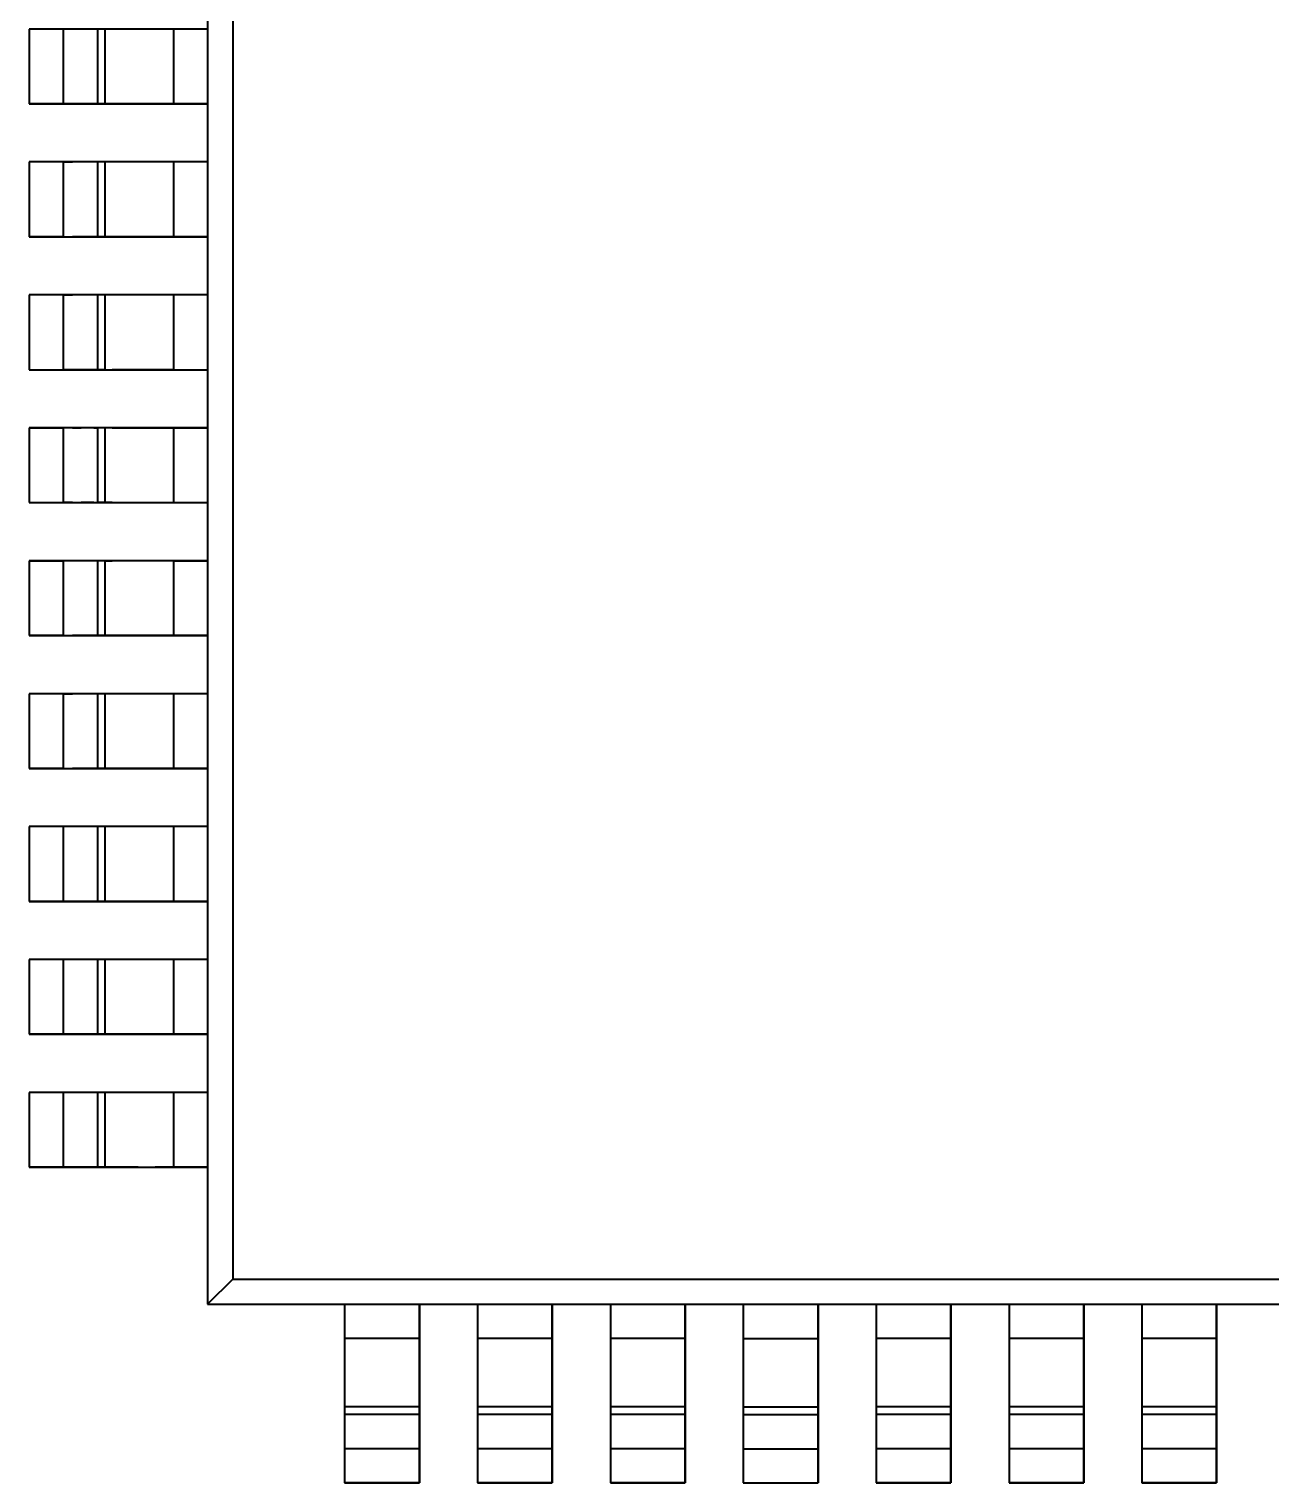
# Paper-space layout 'Layout1' of a CAD drawing. Extents: x -1 to 840, y -1 to 593.
# Drawn here: x 174.46 to 189.41, y 391.92 to 409.42 of the extents above; entities that cross this region are included whole.
import ezdxf

# ---------------------------------------------------------------- set-up
doc = ezdxf.new("R2010")
doc.units = 0
doc.header["$MEASUREMENT"] = 0
doc.layers.add('Основная', color=7, linetype='CONTINUOUS', lineweight=40)

psp = doc.layouts.get("Layout1")

# ---------------------------------------------------------------- linework, layer by layer
at = {"layer": 'Основная'}
for p, q in [((176.606, 414.267), (176.606, 394.067)), ((176.606, 414.267), (176.606, 394.067)), ((176.91, 413.963), (176.91, 394.371)), ((176.91, 413.963), (176.91, 394.371)), ((174.456, 409.417), (174.456, 408.517)), ((174.868, 409.417), (174.456, 409.417)), ((174.456, 409.417), (174.456, 408.517)), ((174.456, 409.417), (174.456, 408.517)), ((174.868, 409.417), (174.456, 409.417)), ((174.456, 409.417), (174.456, 408.517)), ((174.978, 409.417), (174.868, 409.417)), ((174.868, 409.417), (174.868, 408.517)), ((174.978, 409.417), (174.868, 409.417)), ((174.868, 409.417), (174.868, 408.517)), ((175.082, 409.417), (174.978, 409.417)), ((175.082, 409.417), (174.978, 409.417)), ((175.17, 409.417), (175.082, 409.417)), ((175.17, 409.417), (175.082, 409.417)), ((175.238, 409.417), (175.17, 409.417)), ((175.238, 409.417), (175.17, 409.417)), ((175.28, 409.417), (175.238, 409.417)), ((175.28, 409.417), (175.238, 409.417)), ((175.37, 409.417), (175.28, 409.417)), ((175.28, 409.417), (175.28, 408.517)), ((175.37, 409.417), (175.28, 409.417)), ((175.28, 409.417), (175.28, 408.517)), ((175.456, 409.417), (175.37, 409.417)), ((175.37, 409.417), (175.37, 408.517)), ((175.456, 409.417), (175.37, 409.417)), ((175.37, 409.417), (175.37, 408.517)), ((175.59, 409.417), (175.456, 409.417)), ((175.59, 409.417), (175.456, 409.417)), ((175.768, 409.417), (175.59, 409.417)), ((175.768, 409.417), (175.59, 409.417)), ((175.974, 409.417), (175.768, 409.417)), ((175.974, 409.417), (175.768, 409.417)), ((176.194, 409.417), (175.974, 409.417)), ((176.194, 409.417), (175.974, 409.417)), ((176.606, 409.417), (176.194, 409.417)), ((176.194, 409.417), (176.194, 408.517)), ((176.606, 409.417), (176.194, 409.417)), ((176.194, 409.417), (176.194, 408.517)), ((174.456, 408.517), (176.606, 408.517)), ((174.868, 408.517), (174.456, 408.517)), ((174.456, 408.517), (176.606, 408.517)), ((174.868, 408.517), (174.456, 408.517)), ((174.978, 408.517), (174.868, 408.517)), ((174.978, 408.517), (174.868, 408.517)), ((175.082, 408.517), (174.978, 408.517)), ((175.082, 408.517), (174.978, 408.517)), ((175.17, 408.517), (175.082, 408.517)), ((175.17, 408.517), (175.082, 408.517)), ((175.238, 408.517), (175.17, 408.517)), ((175.238, 408.517), (175.17, 408.517)), ((175.28, 408.517), (175.238, 408.517)), ((175.28, 408.517), (175.238, 408.517)), ((175.37, 408.517), (175.28, 408.517)), ((175.37, 408.517), (175.28, 408.517)), ((175.456, 408.517), (175.37, 408.517)), ((175.456, 408.517), (175.37, 408.517)), ((175.59, 408.517), (175.456, 408.517)), ((175.59, 408.517), (175.456, 408.517)), ((175.768, 408.517), (175.59, 408.517)), ((175.768, 408.517), (175.59, 408.517)), ((175.974, 408.517), (175.768, 408.517)), ((175.974, 408.517), (175.768, 408.517)), ((176.194, 408.517), (175.974, 408.517)), ((176.194, 408.517), (175.974, 408.517)), ((176.606, 408.517), (176.194, 408.517)), ((176.606, 408.517), (176.194, 408.517)), ((176.606, 408.517), (176.606, 407.817)), ((176.606, 408.517), (176.606, 407.817)), ((176.606, 407.817), (174.456, 407.817)), ((174.456, 407.817), (174.456, 406.917)), ((174.868, 407.817), (174.456, 407.817)), ((174.456, 407.817), (174.456, 406.917)), ((176.606, 407.817), (174.456, 407.817)), ((174.456, 407.817), (174.456, 406.917)), ((174.868, 407.817), (174.456, 407.817)), ((174.456, 407.817), (174.456, 406.917)), ((174.868, 407.817), (174.978, 407.817)), ((174.868, 407.817), (174.868, 406.917)), ((174.868, 407.817), (174.978, 407.817)), ((174.868, 407.817), (174.868, 406.917)), ((175.082, 407.817), (174.978, 407.817)), ((175.082, 407.817), (174.978, 407.817)), ((175.17, 407.817), (175.082, 407.817)), ((175.17, 407.817), (175.082, 407.817)), ((175.238, 407.817), (175.17, 407.817)), ((175.238, 407.817), (175.17, 407.817)), ((175.28, 407.817), (175.238, 407.817)), ((175.28, 407.817), (175.238, 407.817)), ((175.37, 407.817), (175.28, 407.817)), ((175.28, 407.817), (175.28, 406.917)), ((175.37, 407.817), (175.28, 407.817)), ((175.28, 407.817), (175.28, 406.917)), ((175.456, 407.817), (175.37, 407.817)), ((175.37, 407.817), (175.37, 406.917)), ((175.456, 407.817), (175.37, 407.817)), ((175.37, 407.817), (175.37, 406.917)), ((175.59, 407.817), (175.456, 407.817)), ((175.59, 407.817), (175.456, 407.817)), ((175.768, 407.817), (175.59, 407.817)), ((175.768, 407.817), (175.59, 407.817)), ((175.974, 407.817), (175.768, 407.817)), ((175.974, 407.817), (175.768, 407.817)), ((176.194, 407.817), (175.974, 407.817)), ((176.194, 407.817), (175.974, 407.817)), ((176.606, 407.817), (176.194, 407.817)), ((176.194, 407.817), (176.194, 406.917)), ((176.606, 407.817), (176.194, 407.817)), ((176.194, 407.817), (176.194, 406.917)), ((174.456, 406.917), (176.606, 406.917)), ((174.868, 406.917), (174.456, 406.917)), ((174.456, 406.917), (176.606, 406.917)), ((174.868, 406.917), (174.456, 406.917)), ((174.868, 406.917), (174.978, 406.917)), ((174.868, 406.917), (174.978, 406.917)), ((175.082, 406.917), (174.978, 406.917)), ((175.082, 406.917), (174.978, 406.917)), ((175.17, 406.917), (175.082, 406.917)), ((175.17, 406.917), (175.082, 406.917)), ((175.238, 406.917), (175.17, 406.917)), ((175.238, 406.917), (175.17, 406.917)), ((175.28, 406.917), (175.238, 406.917)), ((175.28, 406.917), (175.238, 406.917)), ((175.37, 406.917), (175.28, 406.917)), ((175.37, 406.917), (175.28, 406.917)), ((175.456, 406.917), (175.37, 406.917)), ((175.456, 406.917), (175.37, 406.917)), ((175.59, 406.917), (175.456, 406.917)), ((175.59, 406.917), (175.456, 406.917)), ((175.768, 406.917), (175.59, 406.917)), ((175.768, 406.917), (175.59, 406.917)), ((175.974, 406.917), (175.768, 406.917)), ((175.974, 406.917), (175.768, 406.917)), ((176.194, 406.917), (175.974, 406.917)), ((176.194, 406.917), (175.974, 406.917)), ((176.606, 406.917), (176.194, 406.917)), ((176.606, 406.917), (176.194, 406.917)), ((176.606, 406.917), (176.606, 406.217)), ((176.606, 406.917), (176.606, 406.217)), ((176.606, 406.217), (174.456, 406.217)), ((174.456, 406.217), (174.456, 405.317)), ((174.868, 406.217), (174.456, 406.217)), ((174.456, 406.217), (174.456, 405.317)), ((176.606, 406.217), (174.456, 406.217)), ((174.456, 406.217), (174.456, 405.317)), ((174.868, 406.217), (174.456, 406.217)), ((174.456, 406.217), (174.456, 405.317)), ((174.868, 406.217), (174.978, 406.217)), ((174.868, 406.217), (174.868, 405.317)), ((174.868, 406.217), (174.978, 406.217)), ((174.868, 406.217), (174.868, 405.317)), ((175.082, 406.217), (174.978, 406.217)), ((175.082, 406.217), (174.978, 406.217)), ((175.17, 406.217), (175.082, 406.217)), ((175.17, 406.217), (175.082, 406.217)), ((175.238, 406.217), (175.17, 406.217)), ((175.238, 406.217), (175.17, 406.217)), ((175.28, 406.217), (175.238, 406.217)), ((175.28, 406.217), (175.238, 406.217)), ((175.37, 406.217), (175.28, 406.217)), ((175.28, 406.217), (175.28, 405.317)), ((175.37, 406.217), (175.28, 406.217)), ((175.28, 406.217), (175.28, 405.317)), ((175.456, 406.217), (175.37, 406.217)), ((175.37, 406.217), (175.37, 405.317)), ((175.456, 406.217), (175.37, 406.217)), ((175.37, 406.217), (175.37, 405.317)), ((175.59, 406.217), (175.456, 406.217)), ((175.59, 406.217), (175.456, 406.217)), ((175.768, 406.217), (175.59, 406.217)), ((175.768, 406.217), (175.59, 406.217)), ((175.974, 406.217), (175.768, 406.217)), ((175.974, 406.217), (175.768, 406.217)), ((176.194, 406.217), (175.974, 406.217)), ((176.194, 406.217), (175.974, 406.217)), ((176.606, 406.217), (176.194, 406.217)), ((176.194, 406.217), (176.194, 405.317)), ((176.606, 406.217), (176.194, 406.217)), ((176.194, 406.217), (176.194, 405.317)), ((174.456, 405.317), (176.606, 405.317)), ((174.456, 405.317), (174.868, 405.317)), ((174.456, 405.317), (176.606, 405.317)), ((174.456, 405.317), (174.868, 405.317)), ((174.978, 405.317), (174.868, 405.317)), ((174.978, 405.317), (174.868, 405.317)), ((175.082, 405.317), (174.978, 405.317)), ((175.082, 405.317), (174.978, 405.317)), ((175.17, 405.317), (175.082, 405.317)), ((175.17, 405.317), (175.082, 405.317)), ((175.238, 405.317), (175.17, 405.317)), ((175.238, 405.317), (175.17, 405.317)), ((175.28, 405.317), (175.238, 405.317)), ((175.28, 405.317), (175.238, 405.317)), ((175.37, 405.317), (175.28, 405.317)), ((175.37, 405.317), (175.28, 405.317)), ((175.37, 405.317), (175.456, 405.317)), ((175.37, 405.317), (175.456, 405.317)), ((175.59, 405.317), (175.456, 405.317)), ((175.59, 405.317), (175.456, 405.317)), ((175.768, 405.317), (175.59, 405.317)), ((175.768, 405.317), (175.59, 405.317)), ((175.974, 405.317), (175.768, 405.317)), ((175.974, 405.317), (175.768, 405.317)), ((176.194, 405.317), (175.974, 405.317)), ((176.194, 405.317), (175.974, 405.317)), ((176.194, 405.317), (176.606, 405.317)), ((176.194, 405.317), (176.606, 405.317)), ((176.606, 405.317), (176.606, 404.617)), ((176.606, 405.317), (176.606, 404.617)), ((176.606, 404.617), (174.456, 404.617)), ((174.456, 404.617), (174.456, 403.717)), ((174.456, 404.617), (174.868, 404.617)), ((174.456, 404.617), (174.456, 403.717)), ((176.606, 404.617), (174.456, 404.617)), ((174.456, 404.617), (174.456, 403.717)), ((174.456, 404.617), (174.868, 404.617)), ((174.456, 404.617), (174.456, 403.717)), ((174.978, 404.617), (174.868, 404.617)), ((174.868, 404.617), (174.868, 403.717)), ((174.978, 404.617), (174.868, 404.617)), ((174.868, 404.617), (174.868, 403.717)), ((174.978, 404.617), (175.082, 404.617)), ((174.978, 404.617), (175.082, 404.617)), ((175.17, 404.617), (175.082, 404.617)), ((175.17, 404.617), (175.082, 404.617)), ((175.238, 404.617), (175.17, 404.617)), ((175.238, 404.617), (175.17, 404.617)), ((175.238, 404.617), (175.28, 404.617)), ((175.238, 404.617), (175.28, 404.617)), ((175.37, 404.617), (175.28, 404.617)), ((175.28, 404.617), (175.28, 403.717)), ((175.37, 404.617), (175.28, 404.617)), ((175.28, 404.617), (175.28, 403.717)), ((175.456, 404.617), (175.37, 404.617)), ((175.37, 404.617), (175.37, 403.717)), ((175.456, 404.617), (175.37, 404.617)), ((175.37, 404.617), (175.37, 403.717)), ((175.456, 404.617), (175.59, 404.617)), ((175.456, 404.617), (175.59, 404.617)), ((175.59, 404.617), (175.768, 404.617)), ((175.59, 404.617), (175.768, 404.617)), ((175.768, 404.617), (175.974, 404.617)), ((175.768, 404.617), (175.974, 404.617)), ((175.974, 404.617), (176.194, 404.617)), ((175.974, 404.617), (176.194, 404.617)), ((176.194, 404.617), (176.606, 404.617)), ((176.194, 404.617), (176.194, 403.717)), ((176.194, 404.617), (176.606, 404.617)), ((176.194, 404.617), (176.194, 403.717)), ((174.456, 403.717), (176.606, 403.717)), ((174.456, 403.717), (174.868, 403.717)), ((174.456, 403.717), (176.606, 403.717)), ((174.456, 403.717), (174.868, 403.717)), ((174.978, 403.717), (174.868, 403.717)), ((174.978, 403.717), (174.868, 403.717)), ((174.978, 403.717), (175.082, 403.717)), ((174.978, 403.717), (175.082, 403.717)), ((175.17, 403.717), (175.082, 403.717)), ((175.17, 403.717), (175.082, 403.717)), ((175.238, 403.717), (175.17, 403.717)), ((175.238, 403.717), (175.17, 403.717)), ((175.238, 403.717), (175.28, 403.717)), ((175.238, 403.717), (175.28, 403.717)), ((175.37, 403.717), (175.28, 403.717)), ((175.37, 403.717), (175.28, 403.717)), ((175.456, 403.717), (175.37, 403.717)), ((175.456, 403.717), (175.37, 403.717)), ((175.456, 403.717), (175.59, 403.717)), ((175.456, 403.717), (175.59, 403.717)), ((175.59, 403.717), (175.768, 403.717)), ((175.59, 403.717), (175.768, 403.717)), ((175.768, 403.717), (175.974, 403.717)), ((175.768, 403.717), (175.974, 403.717)), ((175.974, 403.717), (176.194, 403.717)), ((175.974, 403.717), (176.194, 403.717)), ((176.194, 403.717), (176.606, 403.717)), ((176.194, 403.717), (176.606, 403.717)), ((176.606, 403.717), (176.606, 403.017)), ((176.606, 403.717), (176.606, 403.017)), ((176.606, 403.017), (174.456, 403.017)), ((174.456, 403.017), (174.456, 402.117)), ((174.456, 403.017), (174.868, 403.017)), ((174.456, 403.017), (174.456, 402.117)), ((176.606, 403.017), (174.456, 403.017)), ((174.456, 403.017), (174.456, 402.117)), ((174.456, 403.017), (174.868, 403.017)), ((174.456, 403.017), (174.456, 402.117)), ((174.978, 403.017), (174.868, 403.017)), ((174.868, 403.017), (174.868, 402.117)), ((174.978, 403.017), (174.868, 403.017)), ((174.868, 403.017), (174.868, 402.117)), ((175.082, 403.017), (174.978, 403.017)), ((175.082, 403.017), (174.978, 403.017)), ((175.17, 403.017), (175.082, 403.017)), ((175.17, 403.017), (175.082, 403.017)), ((175.238, 403.017), (175.17, 403.017)), ((175.238, 403.017), (175.17, 403.017)), ((175.28, 403.017), (175.238, 403.017)), ((175.28, 403.017), (175.238, 403.017)), ((175.37, 403.017), (175.28, 403.017)), ((175.28, 403.017), (175.28, 402.117)), ((175.37, 403.017), (175.28, 403.017)), ((175.28, 403.017), (175.28, 402.117)), ((175.37, 403.017), (175.456, 403.017)), ((175.37, 403.017), (175.37, 402.117)), ((175.37, 403.017), (175.456, 403.017)), ((175.37, 403.017), (175.37, 402.117)), ((175.59, 403.017), (175.456, 403.017)), ((175.59, 403.017), (175.456, 403.017)), ((175.768, 403.017), (175.59, 403.017)), ((175.768, 403.017), (175.59, 403.017)), ((175.974, 403.017), (175.768, 403.017)), ((175.974, 403.017), (175.768, 403.017)), ((176.194, 403.017), (175.974, 403.017)), ((176.194, 403.017), (175.974, 403.017)), ((176.194, 403.017), (176.606, 403.017)), ((176.194, 403.017), (176.194, 402.117)), ((176.194, 403.017), (176.606, 403.017)), ((176.194, 403.017), (176.194, 402.117)), ((174.456, 402.117), (176.606, 402.117)), ((174.868, 402.117), (174.456, 402.117)), ((174.456, 402.117), (176.606, 402.117)), ((174.868, 402.117), (174.456, 402.117)), ((174.868, 402.117), (174.978, 402.117)), ((174.868, 402.117), (174.978, 402.117)), ((175.082, 402.117), (174.978, 402.117)), ((175.082, 402.117), (174.978, 402.117)), ((175.17, 402.117), (175.082, 402.117)), ((175.17, 402.117), (175.082, 402.117)), ((175.238, 402.117), (175.17, 402.117)), ((175.238, 402.117), (175.17, 402.117)), ((175.28, 402.117), (175.238, 402.117)), ((175.28, 402.117), (175.238, 402.117)), ((175.37, 402.117), (175.28, 402.117)), ((175.37, 402.117), (175.28, 402.117)), ((175.456, 402.117), (175.37, 402.117)), ((175.456, 402.117), (175.37, 402.117)), ((175.59, 402.117), (175.456, 402.117)), ((175.59, 402.117), (175.456, 402.117)), ((175.768, 402.117), (175.59, 402.117)), ((175.768, 402.117), (175.59, 402.117)), ((175.974, 402.117), (175.768, 402.117)), ((175.974, 402.117), (175.768, 402.117)), ((176.194, 402.117), (175.974, 402.117)), ((176.194, 402.117), (175.974, 402.117)), ((176.606, 402.117), (176.194, 402.117)), ((176.606, 402.117), (176.194, 402.117)), ((176.606, 402.117), (176.606, 401.417)), ((176.606, 402.117), (176.606, 401.417)), ((176.606, 401.417), (174.456, 401.417)), ((174.456, 401.417), (174.456, 400.517)), ((174.868, 401.417), (174.456, 401.417)), ((174.456, 401.417), (174.456, 400.517)), ((176.606, 401.417), (174.456, 401.417)), ((174.456, 401.417), (174.456, 400.517)), ((174.868, 401.417), (174.456, 401.417)), ((174.456, 401.417), (174.456, 400.517)), ((174.868, 401.417), (174.978, 401.417)), ((174.868, 401.417), (174.868, 400.517)), ((174.868, 401.417), (174.978, 401.417)), ((174.868, 401.417), (174.868, 400.517)), ((175.082, 401.417), (174.978, 401.417)), ((175.082, 401.417), (174.978, 401.417)), ((175.17, 401.417), (175.082, 401.417)), ((175.17, 401.417), (175.082, 401.417)), ((175.238, 401.417), (175.17, 401.417)), ((175.238, 401.417), (175.17, 401.417)), ((175.28, 401.417), (175.238, 401.417)), ((175.28, 401.417), (175.238, 401.417)), ((175.37, 401.417), (175.28, 401.417)), ((175.28, 401.417), (175.28, 400.517)), ((175.37, 401.417), (175.28, 401.417)), ((175.28, 401.417), (175.28, 400.517)), ((175.456, 401.417), (175.37, 401.417)), ((175.37, 401.417), (175.37, 400.517)), ((175.456, 401.417), (175.37, 401.417)), ((175.37, 401.417), (175.37, 400.517)), ((175.59, 401.417), (175.456, 401.417)), ((175.59, 401.417), (175.456, 401.417)), ((175.768, 401.417), (175.59, 401.417)), ((175.768, 401.417), (175.59, 401.417)), ((175.974, 401.417), (175.768, 401.417)), ((175.974, 401.417), (175.768, 401.417)), ((176.194, 401.417), (175.974, 401.417)), ((176.194, 401.417), (175.974, 401.417)), ((176.606, 401.417), (176.194, 401.417)), ((176.194, 401.417), (176.194, 400.517)), ((176.606, 401.417), (176.194, 401.417)), ((176.194, 401.417), (176.194, 400.517)), ((174.456, 400.517), (176.606, 400.517)), ((174.868, 400.517), (174.456, 400.517)), ((174.456, 400.517), (176.606, 400.517)), ((174.868, 400.517), (174.456, 400.517)), ((174.868, 400.517), (174.978, 400.517)), ((174.868, 400.517), (174.978, 400.517)), ((175.082, 400.517), (174.978, 400.517)), ((175.082, 400.517), (174.978, 400.517)), ((175.17, 400.517), (175.082, 400.517)), ((175.17, 400.517), (175.082, 400.517)), ((175.238, 400.517), (175.17, 400.517)), ((175.238, 400.517), (175.17, 400.517)), ((175.28, 400.517), (175.238, 400.517)), ((175.28, 400.517), (175.238, 400.517)), ((175.37, 400.517), (175.28, 400.517)), ((175.37, 400.517), (175.28, 400.517)), ((175.456, 400.517), (175.37, 400.517)), ((175.456, 400.517), (175.37, 400.517)), ((175.59, 400.517), (175.456, 400.517)), ((175.59, 400.517), (175.456, 400.517)), ((175.768, 400.517), (175.59, 400.517)), ((175.768, 400.517), (175.59, 400.517)), ((175.974, 400.517), (175.768, 400.517)), ((175.974, 400.517), (175.768, 400.517)), ((176.194, 400.517), (175.974, 400.517)), ((176.194, 400.517), (175.974, 400.517)), ((176.606, 400.517), (176.194, 400.517)), ((176.606, 400.517), (176.194, 400.517)), ((176.606, 400.517), (176.606, 399.817)), ((176.606, 400.517), (176.606, 399.817)), ((176.606, 399.817), (174.456, 399.817)), ((174.456, 399.817), (174.456, 398.917)), ((174.868, 399.817), (174.456, 399.817)), ((174.456, 399.817), (174.456, 398.917)), ((176.606, 399.817), (174.456, 399.817)), ((174.456, 399.817), (174.456, 398.917)), ((174.868, 399.817), (174.456, 399.817)), ((174.456, 399.817), (174.456, 398.917)), ((174.978, 399.817), (174.868, 399.817)), ((174.868, 399.817), (174.868, 398.917)), ((174.978, 399.817), (174.868, 399.817)), ((174.868, 399.817), (174.868, 398.917)), ((175.082, 399.817), (174.978, 399.817)), ((175.082, 399.817), (174.978, 399.817)), ((175.17, 399.817), (175.082, 399.817)), ((175.17, 399.817), (175.082, 399.817)), ((175.238, 399.817), (175.17, 399.817)), ((175.238, 399.817), (175.17, 399.817)), ((175.28, 399.817), (175.238, 399.817)), ((175.28, 399.817), (175.238, 399.817)), ((175.37, 399.817), (175.28, 399.817)), ((175.28, 399.817), (175.28, 398.917)), ((175.37, 399.817), (175.28, 399.817)), ((175.28, 399.817), (175.28, 398.917)), ((175.456, 399.817), (175.37, 399.817)), ((175.37, 399.817), (175.37, 398.917)), ((175.456, 399.817), (175.37, 399.817)), ((175.37, 399.817), (175.37, 398.917)), ((175.59, 399.817), (175.456, 399.817)), ((175.59, 399.817), (175.456, 399.817)), ((175.768, 399.817), (175.59, 399.817)), ((175.768, 399.817), (175.59, 399.817)), ((175.974, 399.817), (175.768, 399.817)), ((175.974, 399.817), (175.768, 399.817)), ((176.194, 399.817), (175.974, 399.817)), ((176.194, 399.817), (175.974, 399.817)), ((176.606, 399.817), (176.194, 399.817)), ((176.194, 399.817), (176.194, 398.917)), ((176.606, 399.817), (176.194, 399.817)), ((176.194, 399.817), (176.194, 398.917)), ((174.456, 398.917), (176.606, 398.917)), ((174.868, 398.917), (174.456, 398.917)), ((174.456, 398.917), (176.606, 398.917)), ((174.868, 398.917), (174.456, 398.917)), ((174.978, 398.917), (174.868, 398.917)), ((174.978, 398.917), (174.868, 398.917)), ((175.082, 398.917), (174.978, 398.917)), ((175.082, 398.917), (174.978, 398.917)), ((175.17, 398.917), (175.082, 398.917)), ((175.17, 398.917), (175.082, 398.917)), ((175.238, 398.917), (175.17, 398.917)), ((175.238, 398.917), (175.17, 398.917)), ((175.28, 398.917), (175.238, 398.917)), ((175.28, 398.917), (175.238, 398.917)), ((175.37, 398.917), (175.28, 398.917)), ((175.37, 398.917), (175.28, 398.917)), ((175.456, 398.917), (175.37, 398.917)), ((175.456, 398.917), (175.37, 398.917)), ((175.59, 398.917), (175.456, 398.917)), ((175.59, 398.917), (175.456, 398.917)), ((175.768, 398.917), (175.59, 398.917)), ((175.768, 398.917), (175.59, 398.917)), ((175.974, 398.917), (175.768, 398.917)), ((175.974, 398.917), (175.768, 398.917)), ((176.194, 398.917), (175.974, 398.917)), ((176.194, 398.917), (175.974, 398.917)), ((176.606, 398.917), (176.194, 398.917)), ((176.606, 398.917), (176.194, 398.917)), ((176.606, 398.917), (176.606, 398.217)), ((176.606, 398.917), (176.606, 398.217)), ((176.606, 398.217), (174.456, 398.217)), ((174.456, 398.217), (174.456, 397.317)), ((174.868, 398.217), (174.456, 398.217)), ((174.456, 398.217), (174.456, 397.317)), ((176.606, 398.217), (174.456, 398.217)), ((174.456, 398.217), (174.456, 397.317)), ((174.868, 398.217), (174.456, 398.217)), ((174.456, 398.217), (174.456, 397.317)), ((174.978, 398.217), (174.868, 398.217)), ((174.868, 398.217), (174.868, 397.317)), ((174.978, 398.217), (174.868, 398.217)), ((174.868, 398.217), (174.868, 397.317)), ((175.082, 398.217), (174.978, 398.217)), ((175.082, 398.217), (174.978, 398.217)), ((175.17, 398.217), (175.082, 398.217)), ((175.17, 398.217), (175.082, 398.217)), ((175.238, 398.217), (175.17, 398.217)), ((175.238, 398.217), (175.17, 398.217)), ((175.28, 398.217), (175.238, 398.217)), ((175.28, 398.217), (175.238, 398.217)), ((175.37, 398.217), (175.28, 398.217)), ((175.28, 398.217), (175.28, 397.317)), ((175.37, 398.217), (175.28, 398.217)), ((175.28, 398.217), (175.28, 397.317)), ((175.456, 398.217), (175.37, 398.217)), ((175.37, 398.217), (175.37, 397.317)), ((175.456, 398.217), (175.37, 398.217)), ((175.37, 398.217), (175.37, 397.317)), ((175.59, 398.217), (175.456, 398.217)), ((175.59, 398.217), (175.456, 398.217)), ((175.768, 398.217), (175.59, 398.217)), ((175.768, 398.217), (175.59, 398.217)), ((175.974, 398.217), (175.768, 398.217)), ((175.974, 398.217), (175.768, 398.217)), ((176.194, 398.217), (175.974, 398.217)), ((176.194, 398.217), (175.974, 398.217)), ((176.606, 398.217), (176.194, 398.217)), ((176.194, 398.217), (176.194, 397.317)), ((176.606, 398.217), (176.194, 398.217)), ((176.194, 398.217), (176.194, 397.317)), ((174.456, 397.317), (176.606, 397.317)), ((174.868, 397.317), (174.456, 397.317)), ((174.456, 397.317), (176.606, 397.317)), ((174.868, 397.317), (174.456, 397.317)), ((174.978, 397.317), (174.868, 397.317)), ((174.978, 397.317), (174.868, 397.317)), ((175.082, 397.317), (174.978, 397.317)), ((175.082, 397.317), (174.978, 397.317)), ((175.17, 397.317), (175.082, 397.317)), ((175.17, 397.317), (175.082, 397.317)), ((175.238, 397.317), (175.17, 397.317)), ((175.238, 397.317), (175.17, 397.317)), ((175.28, 397.317), (175.238, 397.317)), ((175.28, 397.317), (175.238, 397.317)), ((175.37, 397.317), (175.28, 397.317)), ((175.37, 397.317), (175.28, 397.317)), ((175.456, 397.317), (175.37, 397.317)), ((175.456, 397.317), (175.37, 397.317)), ((175.59, 397.317), (175.456, 397.317)), ((175.59, 397.317), (175.456, 397.317)), ((175.768, 397.317), (175.59, 397.317)), ((175.768, 397.317), (175.59, 397.317)), ((175.974, 397.317), (175.768, 397.317)), ((175.974, 397.317), (175.768, 397.317)), ((176.194, 397.317), (175.974, 397.317)), ((176.194, 397.317), (175.974, 397.317)), ((176.606, 397.317), (176.194, 397.317)), ((176.606, 397.317), (176.194, 397.317)), ((176.606, 397.317), (176.606, 396.617)), ((176.606, 397.317), (176.606, 396.617)), ((176.606, 396.617), (174.456, 396.617)), ((174.456, 396.617), (174.456, 395.717)), ((174.868, 396.617), (174.456, 396.617)), ((174.456, 396.617), (174.456, 395.717)), ((176.606, 396.617), (174.456, 396.617)), ((174.456, 396.617), (174.456, 395.717)), ((174.868, 396.617), (174.456, 396.617)), ((174.456, 396.617), (174.456, 395.717)), ((174.978, 396.617), (174.868, 396.617)), ((174.868, 396.617), (174.868, 395.717)), ((174.978, 396.617), (174.868, 396.617)), ((174.868, 396.617), (174.868, 395.717)), ((175.082, 396.617), (174.978, 396.617)), ((175.082, 396.617), (174.978, 396.617)), ((175.17, 396.617), (175.082, 396.617)), ((175.17, 396.617), (175.082, 396.617)), ((175.238, 396.617), (175.17, 396.617)), ((175.238, 396.617), (175.17, 396.617)), ((175.28, 396.617), (175.238, 396.617)), ((175.28, 396.617), (175.238, 396.617)), ((175.37, 396.617), (175.28, 396.617)), ((175.28, 396.617), (175.28, 395.717)), ((175.37, 396.617), (175.28, 396.617)), ((175.28, 396.617), (175.28, 395.717)), ((175.456, 396.617), (175.37, 396.617)), ((175.37, 396.617), (175.37, 395.717)), ((175.456, 396.617), (175.37, 396.617)), ((175.37, 396.617), (175.37, 395.717)), ((175.59, 396.617), (175.456, 396.617)), ((175.59, 396.617), (175.456, 396.617)), ((175.768, 396.617), (175.59, 396.617)), ((175.768, 396.617), (175.59, 396.617)), ((175.974, 396.617), (175.768, 396.617)), ((175.974, 396.617), (175.768, 396.617)), ((176.194, 396.617), (175.974, 396.617)), ((176.194, 396.617), (175.974, 396.617)), ((176.606, 396.617), (176.194, 396.617)), ((176.194, 396.617), (176.194, 395.717)), ((176.606, 396.617), (176.194, 396.617)), ((176.194, 396.617), (176.194, 395.717)), ((174.456, 395.717), (176.606, 395.717)), ((174.868, 395.717), (174.456, 395.717)), ((174.456, 395.717), (176.606, 395.717)), ((174.868, 395.717), (174.456, 395.717)), ((174.978, 395.717), (174.868, 395.717)), ((174.978, 395.717), (174.868, 395.717)), ((175.082, 395.717), (174.978, 395.717)), ((175.082, 395.717), (174.978, 395.717)), ((175.17, 395.717), (175.082, 395.717)), ((175.17, 395.717), (175.082, 395.717)), ((175.238, 395.717), (175.17, 395.717)), ((175.238, 395.717), (175.17, 395.717)), ((175.28, 395.717), (175.238, 395.717)), ((175.28, 395.717), (175.238, 395.717)), ((175.37, 395.717), (175.28, 395.717)), ((175.37, 395.717), (175.28, 395.717)), ((175.456, 395.717), (175.37, 395.717)), ((175.456, 395.717), (175.37, 395.717)), ((175.59, 395.717), (175.456, 395.717)), ((175.59, 395.717), (175.456, 395.717)), ((175.768, 395.717), (175.59, 395.717)), ((175.768, 395.717), (175.59, 395.717)), ((175.768, 395.717), (175.974, 395.717)), ((175.768, 395.717), (175.974, 395.717)), ((176.194, 395.717), (175.974, 395.717)), ((176.194, 395.717), (175.974, 395.717)), ((176.606, 395.717), (176.194, 395.717)), ((176.606, 395.717), (176.194, 395.717)), ((176.606, 395.717), (176.606, 394.067)), ((176.606, 395.717), (176.606, 394.067)), ((176.91, 394.371), (176.606, 394.067)), ((176.91, 394.371), (176.606, 394.067)), ((176.91, 394.371), (196.502, 394.371)), ((176.91, 394.371), (196.502, 394.371)), ((176.606, 394.067), (178.256, 394.067)), ((176.606, 394.067), (196.806, 394.067)), ((176.606, 394.067), (178.256, 394.067)), ((176.606, 394.067), (196.806, 394.067)), ((178.256, 394.067), (178.256, 391.917)), ((178.256, 394.067), (178.256, 393.655)), ((178.256, 394.067), (178.256, 391.917)), ((178.256, 394.067), (178.256, 393.655)), ((179.156, 391.917), (179.156, 394.067)), ((179.156, 394.067), (179.856, 394.067)), ((179.156, 394.067), (179.156, 393.655)), ((179.156, 391.917), (179.156, 394.067)), ((179.156, 394.067), (179.856, 394.067)), ((179.156, 394.067), (179.156, 393.655)), ((179.856, 394.067), (179.856, 391.917)), ((179.856, 394.067), (179.856, 393.655)), ((179.856, 394.067), (179.856, 391.917)), ((179.856, 394.067), (179.856, 393.655)), ((180.756, 391.917), (180.756, 394.067)), ((180.756, 394.067), (181.456, 394.067)), ((180.756, 394.067), (180.756, 393.655)), ((180.756, 391.917), (180.756, 394.067)), ((180.756, 394.067), (181.456, 394.067)), ((180.756, 394.067), (180.756, 393.655)), ((181.456, 394.067), (181.456, 391.917)), ((181.456, 394.067), (181.456, 393.655)), ((181.456, 394.067), (181.456, 391.917)), ((181.456, 394.067), (181.456, 393.655)), ((182.356, 391.917), (182.356, 394.067)), ((182.356, 394.067), (183.056, 394.067)), ((182.356, 394.067), (182.356, 393.655)), ((182.356, 391.917), (182.356, 394.067)), ((182.356, 394.067), (183.056, 394.067)), ((182.356, 394.067), (182.356, 393.655)), ((183.056, 394.067), (183.056, 391.917)), ((183.056, 394.067), (183.056, 393.655)), ((183.056, 394.067), (183.056, 391.917)), ((183.056, 394.067), (183.056, 393.655)), ((183.956, 391.917), (183.956, 394.067)), ((183.956, 394.067), (184.656, 394.067)), ((183.956, 394.067), (183.956, 393.655)), ((183.956, 391.917), (183.956, 394.067)), ((183.956, 394.067), (184.656, 394.067)), ((183.956, 394.067), (183.956, 393.655)), ((184.656, 394.067), (184.656, 391.917)), ((184.656, 394.067), (184.656, 393.655)), ((184.656, 394.067), (184.656, 391.917)), ((184.656, 394.067), (184.656, 393.655)), ((185.556, 391.917), (185.556, 394.067)), ((185.556, 394.067), (186.256, 394.067)), ((185.556, 394.067), (185.556, 393.655)), ((185.556, 391.917), (185.556, 394.067)), ((185.556, 394.067), (186.256, 394.067)), ((185.556, 394.067), (185.556, 393.655)), ((186.256, 394.067), (186.256, 391.917)), ((186.256, 394.067), (186.256, 393.655)), ((186.256, 394.067), (186.256, 391.917)), ((186.256, 394.067), (186.256, 393.655)), ((187.156, 391.917), (187.156, 394.067)), ((187.156, 394.067), (187.856, 394.067)), ((187.156, 394.067), (187.156, 393.655)), ((187.156, 391.917), (187.156, 394.067)), ((187.156, 394.067), (187.856, 394.067)), ((187.156, 394.067), (187.156, 393.655)), ((187.856, 394.067), (187.856, 391.917)), ((187.856, 394.067), (187.856, 393.655)), ((187.856, 394.067), (187.856, 391.917)), ((187.856, 394.067), (187.856, 393.655)), ((188.756, 391.917), (188.756, 394.067)), ((188.756, 394.067), (189.456, 394.067)), ((188.756, 394.067), (188.756, 393.655)), ((188.756, 391.917), (188.756, 394.067)), ((188.756, 394.067), (189.456, 394.067)), ((188.756, 394.067), (188.756, 393.655)), ((178.256, 393.655), (178.256, 393.433)), ((179.156, 393.655), (178.256, 393.655)), ((178.256, 393.655), (178.256, 393.433)), ((179.156, 393.655), (178.256, 393.655)), ((179.156, 393.655), (179.156, 393.433)), ((179.156, 393.655), (179.156, 393.433)), ((179.856, 393.655), (179.856, 393.433)), ((180.756, 393.655), (179.856, 393.655)), ((179.856, 393.655), (179.856, 393.433)), ((180.756, 393.655), (179.856, 393.655)), ((180.756, 393.655), (180.756, 393.433)), ((180.756, 393.655), (180.756, 393.433)), ((181.456, 393.655), (181.456, 393.433)), ((182.356, 393.655), (181.456, 393.655)), ((181.456, 393.655), (181.456, 393.433)), ((182.356, 393.655), (181.456, 393.655)), ((182.356, 393.655), (182.356, 393.433)), ((182.356, 393.655), (182.356, 393.433)), ((183.056, 393.655), (183.056, 393.433)), ((183.056, 393.655), (183.956, 393.655)), ((183.056, 393.655), (183.056, 393.433)), ((183.056, 393.655), (183.956, 393.655)), ((183.956, 393.655), (183.956, 393.433)), ((183.956, 393.655), (183.956, 393.433)), ((184.656, 393.655), (184.656, 393.433)), ((185.556, 393.655), (184.656, 393.655)), ((184.656, 393.655), (184.656, 393.433)), ((185.556, 393.655), (184.656, 393.655)), ((185.556, 393.655), (185.556, 393.433)), ((185.556, 393.655), (185.556, 393.433)), ((186.256, 393.655), (186.256, 393.433)), ((187.156, 393.655), (186.256, 393.655)), ((186.256, 393.655), (186.256, 393.433)), ((187.156, 393.655), (186.256, 393.655)), ((187.156, 393.655), (187.156, 393.433)), ((187.156, 393.655), (187.156, 393.433)), ((187.856, 393.655), (187.856, 393.433)), ((188.756, 393.655), (187.856, 393.655)), ((187.856, 393.655), (187.856, 393.433)), ((188.756, 393.655), (187.856, 393.655)), ((188.756, 393.655), (188.756, 393.433)), ((188.756, 393.655), (188.756, 393.433)), ((178.256, 393.433), (178.256, 393.229)), ((178.256, 393.433), (178.256, 393.229)), ((179.156, 393.433), (179.156, 393.229)), ((179.156, 393.433), (179.156, 393.229)), ((179.856, 393.433), (179.856, 393.229)), ((179.856, 393.433), (179.856, 393.229)), ((180.756, 393.433), (180.756, 393.229)), ((180.756, 393.433), (180.756, 393.229)), ((181.456, 393.433), (181.456, 393.229)), ((181.456, 393.433), (181.456, 393.229)), ((182.356, 393.433), (182.356, 393.229)), ((182.356, 393.433), (182.356, 393.229)), ((183.056, 393.433), (183.056, 393.229)), ((183.056, 393.433), (183.056, 393.229)), ((183.956, 393.433), (183.956, 393.229)), ((183.956, 393.433), (183.956, 393.229)), ((184.656, 393.433), (184.656, 393.229)), ((184.656, 393.433), (184.656, 393.229)), ((185.556, 393.433), (185.556, 393.229)), ((185.556, 393.433), (185.556, 393.229)), ((186.256, 393.433), (186.256, 393.229)), ((186.256, 393.433), (186.256, 393.229)), ((187.156, 393.433), (187.156, 393.229)), ((187.156, 393.433), (187.156, 393.229)), ((187.856, 393.433), (187.856, 393.229)), ((187.856, 393.433), (187.856, 393.229)), ((188.756, 393.433), (188.756, 393.229)), ((188.756, 393.433), (188.756, 393.229)), ((178.256, 393.229), (178.256, 393.051)), ((178.256, 393.229), (178.256, 393.051)), ((179.156, 393.229), (179.156, 393.051)), ((179.156, 393.229), (179.156, 393.051)), ((179.856, 393.229), (179.856, 393.051)), ((179.856, 393.229), (179.856, 393.051)), ((180.756, 393.229), (180.756, 393.051)), ((180.756, 393.229), (180.756, 393.051)), ((181.456, 393.229), (181.456, 393.051)), ((181.456, 393.229), (181.456, 393.051)), ((182.356, 393.229), (182.356, 393.051)), ((182.356, 393.229), (182.356, 393.051)), ((183.056, 393.229), (183.056, 393.051)), ((183.056, 393.229), (183.056, 393.051)), ((183.956, 393.229), (183.956, 393.051)), ((183.956, 393.229), (183.956, 393.051)), ((184.656, 393.229), (184.656, 393.051)), ((184.656, 393.229), (184.656, 393.051)), ((185.556, 393.229), (185.556, 393.051)), ((185.556, 393.229), (185.556, 393.051)), ((186.256, 393.229), (186.256, 393.051)), ((186.256, 393.229), (186.256, 393.051)), ((187.156, 393.229), (187.156, 393.051)), ((187.156, 393.229), (187.156, 393.051)), ((187.856, 393.229), (187.856, 393.051)), ((187.856, 393.229), (187.856, 393.051)), ((188.756, 393.229), (188.756, 393.051)), ((188.756, 393.229), (188.756, 393.051)), ((178.256, 393.051), (178.256, 392.915)), ((178.256, 393.051), (178.256, 392.915)), ((179.156, 393.051), (179.156, 392.915)), ((179.156, 393.051), (179.156, 392.915)), ((179.856, 393.051), (179.856, 392.915)), ((179.856, 393.051), (179.856, 392.915)), ((180.756, 393.051), (180.756, 392.915)), ((180.756, 393.051), (180.756, 392.915)), ((181.456, 393.051), (181.456, 392.915)), ((181.456, 393.051), (181.456, 392.915)), ((182.356, 393.051), (182.356, 392.915)), ((182.356, 393.051), (182.356, 392.915)), ((183.056, 393.051), (183.056, 392.915)), ((183.056, 393.051), (183.056, 392.915)), ((183.956, 393.051), (183.956, 392.915)), ((183.956, 393.051), (183.956, 392.915)), ((184.656, 393.051), (184.656, 392.915)), ((184.656, 393.051), (184.656, 392.915)), ((185.556, 393.051), (185.556, 392.915)), ((185.556, 393.051), (185.556, 392.915)), ((186.256, 393.051), (186.256, 392.915)), ((186.256, 393.051), (186.256, 392.915)), ((187.156, 393.051), (187.156, 392.915)), ((187.156, 393.051), (187.156, 392.915)), ((187.856, 393.051), (187.856, 392.915)), ((187.856, 393.051), (187.856, 392.915)), ((188.756, 393.051), (188.756, 392.915)), ((188.756, 393.051), (188.756, 392.915)), ((178.256, 392.915), (178.256, 392.831)), ((178.256, 392.915), (178.256, 392.831)), ((179.156, 392.915), (179.156, 392.831)), ((179.156, 392.915), (179.156, 392.831)), ((179.856, 392.915), (179.856, 392.831)), ((179.856, 392.915), (179.856, 392.831)), ((180.756, 392.915), (180.756, 392.831)), ((180.756, 392.915), (180.756, 392.831)), ((181.456, 392.915), (181.456, 392.831)), ((181.456, 392.915), (181.456, 392.831)), ((182.356, 392.915), (182.356, 392.831)), ((182.356, 392.915), (182.356, 392.831)), ((183.056, 392.915), (183.056, 392.831)), ((183.056, 392.915), (183.056, 392.831)), ((183.956, 392.915), (183.956, 392.831)), ((183.956, 392.915), (183.956, 392.831)), ((184.656, 392.915), (184.656, 392.831)), ((184.656, 392.915), (184.656, 392.831)), ((185.556, 392.915), (185.556, 392.831)), ((185.556, 392.915), (185.556, 392.831)), ((186.256, 392.915), (186.256, 392.831)), ((186.256, 392.915), (186.256, 392.831)), ((187.156, 392.915), (187.156, 392.831)), ((187.156, 392.915), (187.156, 392.831)), ((187.856, 392.915), (187.856, 392.831)), ((187.856, 392.915), (187.856, 392.831)), ((188.756, 392.915), (188.756, 392.831)), ((188.756, 392.915), (188.756, 392.831)), ((178.256, 392.831), (178.256, 392.741)), ((179.156, 392.831), (178.256, 392.831)), ((178.256, 392.831), (178.256, 392.741)), ((179.156, 392.831), (178.256, 392.831)), ((178.256, 392.741), (178.256, 392.699)), ((179.156, 392.741), (178.256, 392.741)), ((178.256, 392.741), (178.256, 392.699)), ((179.156, 392.741), (178.256, 392.741)), ((179.156, 392.831), (179.156, 392.741)), ((179.156, 392.831), (179.156, 392.741)), ((179.156, 392.741), (179.156, 392.699)), ((179.156, 392.741), (179.156, 392.699)), ((179.856, 392.831), (179.856, 392.741)), ((180.756, 392.831), (179.856, 392.831)), ((179.856, 392.831), (179.856, 392.741)), ((180.756, 392.831), (179.856, 392.831)), ((179.856, 392.741), (179.856, 392.699)), ((180.756, 392.741), (179.856, 392.741)), ((179.856, 392.741), (179.856, 392.699)), ((180.756, 392.741), (179.856, 392.741)), ((180.756, 392.831), (180.756, 392.741)), ((180.756, 392.831), (180.756, 392.741)), ((180.756, 392.741), (180.756, 392.699)), ((180.756, 392.741), (180.756, 392.699)), ((181.456, 392.831), (181.456, 392.741)), ((182.356, 392.831), (181.456, 392.831)), ((181.456, 392.831), (181.456, 392.741)), ((182.356, 392.831), (181.456, 392.831)), ((181.456, 392.741), (181.456, 392.699)), ((182.356, 392.741), (181.456, 392.741)), ((181.456, 392.741), (181.456, 392.699)), ((182.356, 392.741), (181.456, 392.741)), ((182.356, 392.831), (182.356, 392.741)), ((182.356, 392.831), (182.356, 392.741)), ((182.356, 392.741), (182.356, 392.699)), ((182.356, 392.741), (182.356, 392.699)), ((183.056, 392.831), (183.056, 392.741)), ((183.056, 392.831), (183.956, 392.831)), ((183.056, 392.831), (183.056, 392.741)), ((183.056, 392.831), (183.956, 392.831)), ((183.056, 392.741), (183.056, 392.699)), ((183.056, 392.741), (183.956, 392.741)), ((183.056, 392.741), (183.056, 392.699)), ((183.056, 392.741), (183.956, 392.741)), ((183.956, 392.831), (183.956, 392.741)), ((183.956, 392.831), (183.956, 392.741)), ((183.956, 392.741), (183.956, 392.699)), ((183.956, 392.741), (183.956, 392.699)), ((184.656, 392.831), (184.656, 392.741)), ((185.556, 392.831), (184.656, 392.831)), ((184.656, 392.831), (184.656, 392.741)), ((185.556, 392.831), (184.656, 392.831)), ((184.656, 392.741), (184.656, 392.699)), ((185.556, 392.741), (184.656, 392.741)), ((184.656, 392.741), (184.656, 392.699)), ((185.556, 392.741), (184.656, 392.741)), ((185.556, 392.831), (185.556, 392.741)), ((185.556, 392.831), (185.556, 392.741)), ((185.556, 392.741), (185.556, 392.699)), ((185.556, 392.741), (185.556, 392.699)), ((186.256, 392.831), (186.256, 392.741)), ((187.156, 392.831), (186.256, 392.831)), ((186.256, 392.831), (186.256, 392.741)), ((187.156, 392.831), (186.256, 392.831)), ((186.256, 392.741), (186.256, 392.699)), ((187.156, 392.741), (186.256, 392.741)), ((186.256, 392.741), (186.256, 392.699)), ((187.156, 392.741), (186.256, 392.741)), ((187.156, 392.831), (187.156, 392.741)), ((187.156, 392.831), (187.156, 392.741)), ((187.156, 392.741), (187.156, 392.699)), ((187.156, 392.741), (187.156, 392.699)), ((187.856, 392.831), (187.856, 392.741)), ((188.756, 392.831), (187.856, 392.831)), ((187.856, 392.831), (187.856, 392.741)), ((188.756, 392.831), (187.856, 392.831)), ((187.856, 392.741), (187.856, 392.699)), ((188.756, 392.741), (187.856, 392.741)), ((187.856, 392.741), (187.856, 392.699)), ((188.756, 392.741), (187.856, 392.741)), ((188.756, 392.831), (188.756, 392.741)), ((188.756, 392.831), (188.756, 392.741)), ((188.756, 392.741), (188.756, 392.699)), ((188.756, 392.741), (188.756, 392.699)), ((178.256, 392.699), (178.256, 392.631)), ((178.256, 392.699), (178.256, 392.631)), ((178.256, 392.631), (178.256, 392.543)), ((178.256, 392.631), (178.256, 392.543)), ((178.256, 392.543), (178.256, 392.439)), ((178.256, 392.543), (178.256, 392.439)), ((179.156, 392.699), (179.156, 392.631)), ((179.156, 392.699), (179.156, 392.631)), ((179.156, 392.631), (179.156, 392.543)), ((179.156, 392.631), (179.156, 392.543)), ((179.156, 392.543), (179.156, 392.439)), ((179.156, 392.543), (179.156, 392.439)), ((179.856, 392.699), (179.856, 392.631)), ((179.856, 392.699), (179.856, 392.631)), ((179.856, 392.631), (179.856, 392.543)), ((179.856, 392.631), (179.856, 392.543)), ((179.856, 392.543), (179.856, 392.439)), ((179.856, 392.543), (179.856, 392.439)), ((180.756, 392.699), (180.756, 392.631)), ((180.756, 392.699), (180.756, 392.631)), ((180.756, 392.631), (180.756, 392.543)), ((180.756, 392.631), (180.756, 392.543)), ((180.756, 392.543), (180.756, 392.439)), ((180.756, 392.543), (180.756, 392.439)), ((181.456, 392.699), (181.456, 392.631)), ((181.456, 392.699), (181.456, 392.631)), ((181.456, 392.631), (181.456, 392.543)), ((181.456, 392.631), (181.456, 392.543)), ((181.456, 392.543), (181.456, 392.439)), ((181.456, 392.543), (181.456, 392.439)), ((182.356, 392.699), (182.356, 392.631)), ((182.356, 392.699), (182.356, 392.631)), ((182.356, 392.631), (182.356, 392.543)), ((182.356, 392.631), (182.356, 392.543)), ((182.356, 392.543), (182.356, 392.439)), ((182.356, 392.543), (182.356, 392.439)), ((183.056, 392.699), (183.056, 392.631)), ((183.056, 392.699), (183.056, 392.631)), ((183.056, 392.631), (183.056, 392.543)), ((183.056, 392.631), (183.056, 392.543)), ((183.056, 392.543), (183.056, 392.439)), ((183.056, 392.543), (183.056, 392.439)), ((183.956, 392.699), (183.956, 392.631)), ((183.956, 392.699), (183.956, 392.631)), ((183.956, 392.631), (183.956, 392.543)), ((183.956, 392.631), (183.956, 392.543)), ((183.956, 392.543), (183.956, 392.439)), ((183.956, 392.543), (183.956, 392.439)), ((184.656, 392.699), (184.656, 392.631)), ((184.656, 392.699), (184.656, 392.631)), ((184.656, 392.631), (184.656, 392.543)), ((184.656, 392.631), (184.656, 392.543)), ((184.656, 392.543), (184.656, 392.439)), ((184.656, 392.543), (184.656, 392.439)), ((185.556, 392.699), (185.556, 392.631)), ((185.556, 392.699), (185.556, 392.631)), ((185.556, 392.631), (185.556, 392.543)), ((185.556, 392.631), (185.556, 392.543)), ((185.556, 392.543), (185.556, 392.439)), ((185.556, 392.543), (185.556, 392.439)), ((186.256, 392.699), (186.256, 392.631)), ((186.256, 392.699), (186.256, 392.631)), ((186.256, 392.631), (186.256, 392.543)), ((186.256, 392.631), (186.256, 392.543)), ((186.256, 392.543), (186.256, 392.439)), ((186.256, 392.543), (186.256, 392.439)), ((187.156, 392.699), (187.156, 392.631)), ((187.156, 392.699), (187.156, 392.631)), ((187.156, 392.631), (187.156, 392.543)), ((187.156, 392.631), (187.156, 392.543)), ((187.156, 392.543), (187.156, 392.439)), ((187.156, 392.543), (187.156, 392.439)), ((187.856, 392.699), (187.856, 392.631)), ((187.856, 392.699), (187.856, 392.631)), ((187.856, 392.631), (187.856, 392.543)), ((187.856, 392.631), (187.856, 392.543)), ((187.856, 392.543), (187.856, 392.439)), ((187.856, 392.543), (187.856, 392.439)), ((188.756, 392.699), (188.756, 392.631)), ((188.756, 392.699), (188.756, 392.631)), ((188.756, 392.631), (188.756, 392.543)), ((188.756, 392.631), (188.756, 392.543)), ((188.756, 392.543), (188.756, 392.439)), ((188.756, 392.543), (188.756, 392.439)), ((178.256, 392.439), (178.256, 392.329)), ((178.256, 392.439), (178.256, 392.329)), ((179.156, 392.439), (179.156, 392.329)), ((179.156, 392.439), (179.156, 392.329)), ((179.856, 392.439), (179.856, 392.329)), ((179.856, 392.439), (179.856, 392.329)), ((180.756, 392.439), (180.756, 392.329)), ((180.756, 392.439), (180.756, 392.329)), ((181.456, 392.439), (181.456, 392.329)), ((181.456, 392.439), (181.456, 392.329)), ((182.356, 392.439), (182.356, 392.329)), ((182.356, 392.439), (182.356, 392.329)), ((183.056, 392.439), (183.056, 392.329)), ((183.056, 392.439), (183.056, 392.329)), ((183.956, 392.439), (183.956, 392.329)), ((183.956, 392.439), (183.956, 392.329)), ((184.656, 392.439), (184.656, 392.329)), ((184.656, 392.439), (184.656, 392.329)), ((185.556, 392.439), (185.556, 392.329)), ((185.556, 392.439), (185.556, 392.329)), ((186.256, 392.439), (186.256, 392.329)), ((186.256, 392.439), (186.256, 392.329)), ((187.156, 392.439), (187.156, 392.329)), ((187.156, 392.439), (187.156, 392.329)), ((187.856, 392.439), (187.856, 392.329)), ((187.856, 392.439), (187.856, 392.329)), ((188.756, 392.439), (188.756, 392.329)), ((188.756, 392.439), (188.756, 392.329)), ((178.256, 392.329), (178.256, 391.917)), ((179.156, 392.329), (178.256, 392.329)), ((178.256, 392.329), (178.256, 391.917)), ((179.156, 392.329), (178.256, 392.329)), ((179.156, 392.329), (179.156, 391.917)), ((179.156, 392.329), (179.156, 391.917)), ((179.856, 392.329), (179.856, 391.917)), ((180.756, 392.329), (179.856, 392.329)), ((179.856, 392.329), (179.856, 391.917)), ((180.756, 392.329), (179.856, 392.329)), ((180.756, 392.329), (180.756, 391.917)), ((180.756, 392.329), (180.756, 391.917)), ((181.456, 392.329), (181.456, 391.917)), ((182.356, 392.329), (181.456, 392.329)), ((181.456, 392.329), (181.456, 391.917)), ((182.356, 392.329), (181.456, 392.329)), ((182.356, 392.329), (182.356, 391.917)), ((182.356, 392.329), (182.356, 391.917)), ((183.056, 392.329), (183.056, 391.917)), ((183.056, 392.329), (183.956, 392.329)), ((183.056, 392.329), (183.056, 391.917)), ((183.056, 392.329), (183.956, 392.329)), ((183.956, 392.329), (183.956, 391.917)), ((183.956, 392.329), (183.956, 391.917)), ((184.656, 392.329), (184.656, 391.917)), ((185.556, 392.329), (184.656, 392.329)), ((184.656, 392.329), (184.656, 391.917)), ((185.556, 392.329), (184.656, 392.329)), ((185.556, 392.329), (185.556, 391.917)), ((185.556, 392.329), (185.556, 391.917)), ((186.256, 392.329), (186.256, 391.917)), ((187.156, 392.329), (186.256, 392.329)), ((186.256, 392.329), (186.256, 391.917)), ((187.156, 392.329), (186.256, 392.329)), ((187.156, 392.329), (187.156, 391.917)), ((187.156, 392.329), (187.156, 391.917)), ((187.856, 392.329), (187.856, 391.917)), ((188.756, 392.329), (187.856, 392.329)), ((187.856, 392.329), (187.856, 391.917)), ((188.756, 392.329), (187.856, 392.329)), ((188.756, 392.329), (188.756, 391.917)), ((188.756, 392.329), (188.756, 391.917)), ((178.256, 391.917), (179.156, 391.917)), ((179.156, 391.917), (178.256, 391.917)), ((178.256, 391.917), (179.156, 391.917)), ((179.156, 391.917), (178.256, 391.917)), ((179.856, 391.917), (180.756, 391.917)), ((180.756, 391.917), (179.856, 391.917)), ((179.856, 391.917), (180.756, 391.917)), ((180.756, 391.917), (179.856, 391.917)), ((181.456, 391.917), (182.356, 391.917)), ((182.356, 391.917), (181.456, 391.917)), ((181.456, 391.917), (182.356, 391.917)), ((182.356, 391.917), (181.456, 391.917)), ((183.056, 391.917), (183.956, 391.917)), ((183.056, 391.917), (183.956, 391.917)), ((183.056, 391.917), (183.956, 391.917)), ((183.056, 391.917), (183.956, 391.917)), ((184.656, 391.917), (185.556, 391.917)), ((185.556, 391.917), (184.656, 391.917)), ((184.656, 391.917), (185.556, 391.917)), ((185.556, 391.917), (184.656, 391.917)), ((186.256, 391.917), (187.156, 391.917)), ((187.156, 391.917), (186.256, 391.917)), ((186.256, 391.917), (187.156, 391.917)), ((187.156, 391.917), (186.256, 391.917)), ((187.856, 391.917), (188.756, 391.917)), ((188.756, 391.917), (187.856, 391.917)), ((187.856, 391.917), (188.756, 391.917)), ((188.756, 391.917), (187.856, 391.917))]:
    psp.add_line(p, q, dxfattribs=at)

doc.saveas('drawing.dxf')
